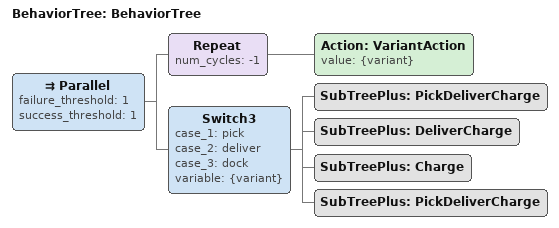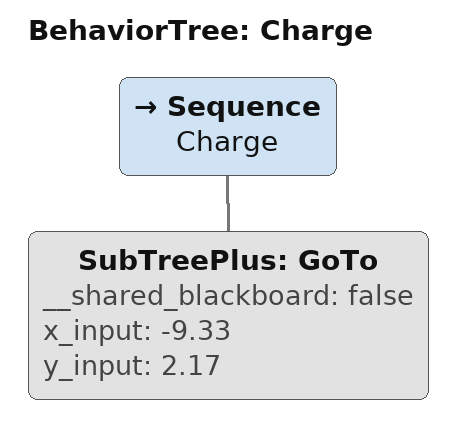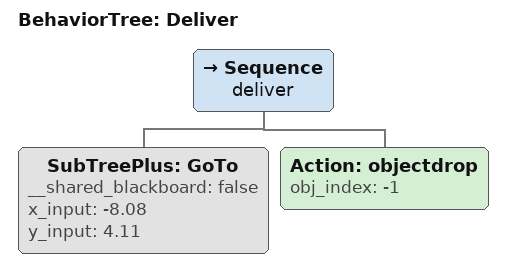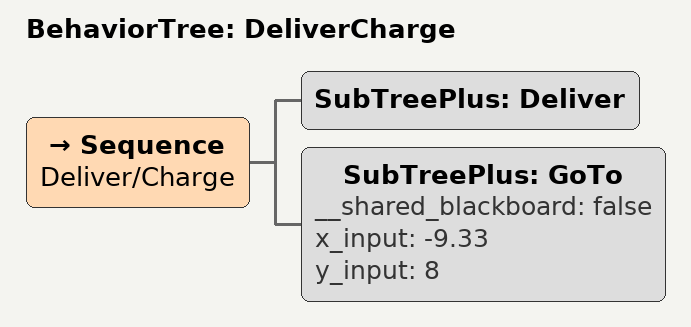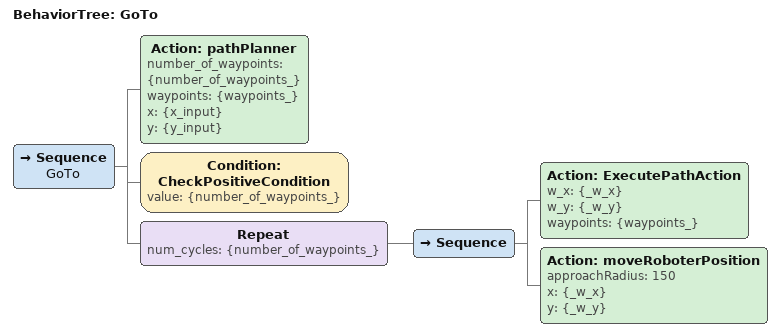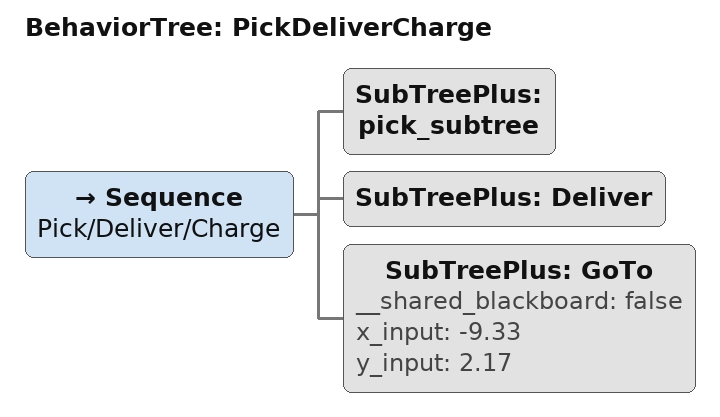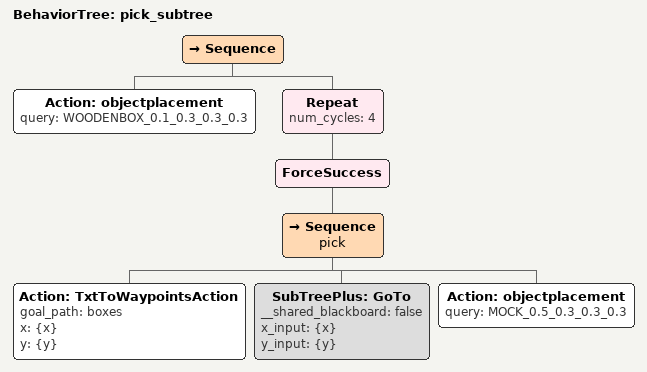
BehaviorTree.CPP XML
<?xml version="1.0"?>
<root main_tree_to_execute="BehaviorTree">
    <BehaviorTree ID="BehaviorTree">
        <Parallel failure_threshold="1" success_threshold="1">
            <Repeat num_cycles="-1">
                <Action ID="VariantAction" value="{variant}"/>
            </Repeat>
            <Switch3 case_1="pick" case_2="deliver" case_3="dock" variable="{variant}">
                <SubTreePlus ID="PickDeliverCharge"/>
                <SubTreePlus ID="DeliverCharge"/>
                <SubTreePlus ID="Charge"/>
                <SubTreePlus ID="PickDeliverCharge"/>
            </Switch3>
        </Parallel>
    </BehaviorTree>
    <BehaviorTree ID="Charge">
        <Sequence name="Charge">
            <SubTreePlus ID="GoTo" __shared_blackboard="false" x_input="-9.33" y_input="2.17"/>
        </Sequence>
    </BehaviorTree>
    <BehaviorTree ID="Deliver">
        <Sequence name="deliver">
            <SubTreePlus ID="GoTo" __shared_blackboard="false" x_input="-8.08" y_input="4.11"/>
            <Action ID="objectdrop" obj_index="-1"/>
        </Sequence>
    </BehaviorTree>
    <BehaviorTree ID="DeliverCharge">
        <Sequence name="Deliver/Charge">
            <SubTreePlus ID="Deliver"/>
            <SubTreePlus ID="GoTo" __shared_blackboard="false" x_input="-9.33" y_input="8"/>
        </Sequence>
    </BehaviorTree>
    <BehaviorTree ID="GoTo">
        <Sequence name="GoTo">
            <Action ID="pathPlanner" number_of_waypoints="{number_of_waypoints_}" waypoints="{waypoints_}" x="{x_input}" y="{y_input}"/>
            <Condition ID="CheckPositiveCondition" value="{number_of_waypoints_}"/>
            <Repeat num_cycles="{number_of_waypoints_}">
                <Sequence>
                    <Action ID="ExecutePathAction" w_x="{_w_x}" w_y="{_w_y}" waypoints="{waypoints_}"/>
                    <Action ID="moveRoboterPosition" approachRadius="150" x="{_w_x}" y="{_w_y}"/>
                </Sequence>
            </Repeat>
        </Sequence>
    </BehaviorTree>
    <BehaviorTree ID="PickDeliverCharge">
        <Sequence name="Pick/Deliver/Charge">
            <SubTreePlus ID="pick_subtree"/>
            <SubTreePlus ID="Deliver"/>
            <SubTreePlus ID="GoTo" __shared_blackboard="false" x_input="-9.33" y_input="2.17"/>
        </Sequence>
    </BehaviorTree>
    <BehaviorTree ID="pick_subtree">
        <Sequence>
            <Action ID="objectplacement" query="WOODENBOX_0.1_0.3_0.3_0.3"/>
            <Repeat num_cycles="4">
                <ForceSuccess>
                    <Sequence name="pick">
                        <Action ID="TxtToWaypointsAction" goal_path="boxes" x="{x}" y="{y}"/>
                        <SubTreePlus ID="GoTo" __shared_blackboard="false" x_input="{x}" y_input="{y}"/>
                        <Action ID="objectplacement" query="MOCK_0.5_0.3_0.3_0.3"/>
                    </Sequence>
                </ForceSuccess>
            </Repeat>
        </Sequence>
    </BehaviorTree>
</root>
